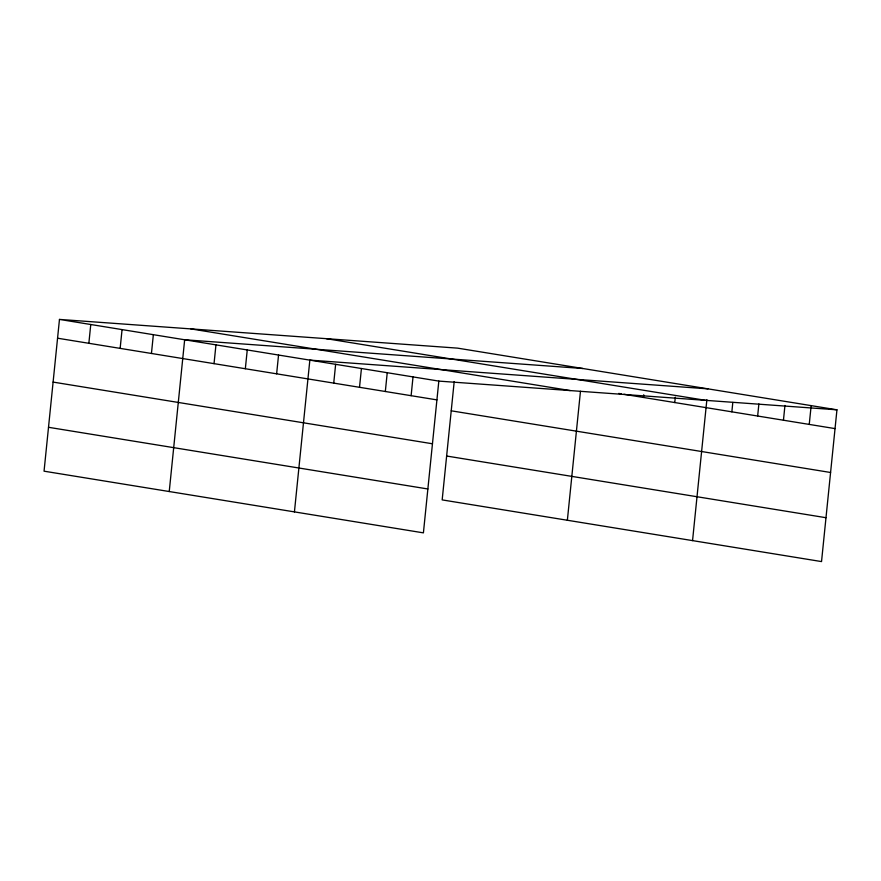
<?xml version="1.0" encoding="UTF-8"?>
<svg xmlns="http://www.w3.org/2000/svg" width="881" height="881" viewBox="0 0 881 881"><rect width="100%" height="100%" fill="white"/><g stroke="black" fill="none" stroke-linecap="round" stroke-linejoin="round"><path stroke-width="1.32" d="M59.468 319.418L44.05 471.181L423.409 532.862L438.826 381.099L59.468 319.418L457.591 348.138L836.95 409.819L821.533 561.582L442.174 499.901L454.2 381.55M88.86 343.293L90.765 324.505M120.146 348.38L122.063 329.593M151.444 353.468L153.36 334.681M169.24 491.532L184.658 339.769L582.782 368.489M214.039 363.644L215.955 344.856M245.336 368.732L247.253 349.944M276.634 373.819L278.55 355.032M294.43 511.894L309.848 360.12L707.972 388.851M333.734 383.103L335.639 364.316M359.525 387.299L361.43 368.511M385.327 391.494L387.233 372.707M411.119 395.69L413.024 376.903M567.364 520.264L580.469 391.274M643.46 397.463L643.736 394.776M674.758 402.551L675.309 397.177M692.554 540.615L706.881 399.589M731.858 411.834L732.805 402.441M757.649 416.03L758.882 403.95M783.451 420.226L784.949 405.458M809.243 424.411L811.159 405.623M438.826 381.099L836.95 409.819M326.212 338.656L705.571 400.337M618.693 393.433L621.292 393.851M623.902 394.281L835.045 428.607M190.847 328.888L570.205 390.569M57.562 338.205L436.921 399.886M451.226 410.81L830.585 472.491M53.102 382.09L432.461 443.771M446.634 456.028L825.993 517.709M48.51 427.296L427.869 488.977"/></g></svg>
